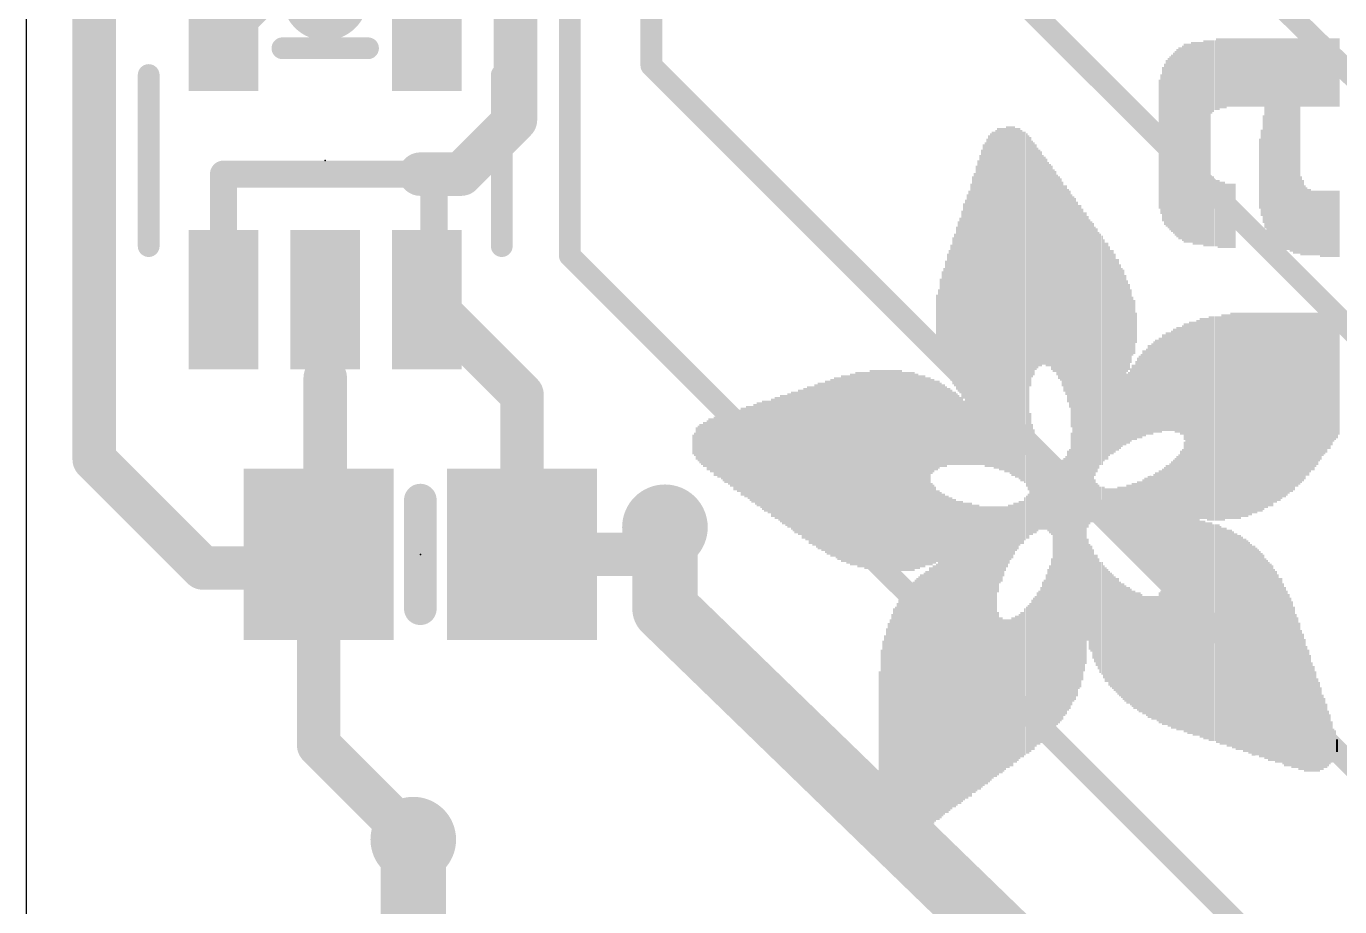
# Model space of a CAD drawing. Extents: x 0 to 68.6, y 0 to 53.3.
# Drawn here: x 0 to 12.28, y 8.64 to 16.88 of the extents above; entities that cross this region are included whole.
import ezdxf

# ---------------------------------------------------------------- set-up
doc = ezdxf.new("R2010")
doc.units = 0
for name, color, linetype in [('1', 12, 'CONTINUOUS'), ('16', 132, 'CONTINUOUS'), ('18', 110, 'CONTINUOUS'), ('20', 53, 'CONTINUOUS'), ('21', 40, 'CONTINUOUS'), ('23', 53, 'CONTINUOUS'), ('29', 253, 'CONTINUOUS')]:
    doc.layers.add(name, color=color, linetype=linetype)

# ---------------------------------------------------------------- blocks, each defined once
blk = doc.blocks.new('RECT')
blk.add_solid([(-0.5, -0.5), (0.5, -0.5), (-0.5, 0.5), (0.5, 0.5)])
blk = doc.blocks.new('ROUNDV')
at = {"const_width": 0.5}
blk.add_lwpolyline([(0, -0.25, 1), (0, 0.25, 1), (0, -0.25)], format="xyb", dxfattribs=at)

msp = doc.modelspace()

# ---------------------------------------------------------------- linework, layer by layer
at = {"layer": '1'}
for points, const_width in [([(5.842, 25.0883), (5.842, 16.51)], 0.2032), ([(5.08, 24.892), (5.08, 14.732)], 0.2032), ([(7.6633, 21.0387), (13.462, 15.367)], 0.2032), ([(4.572, 16.002), (4.572, 20.32)], 0.4064), ([(6.8147, 19.6013), (14.986, 11.43)], 0.2032), ([(0.635, 18.349), (0.635, 12.827)], 0.4064), ([(1.9351, 16.9211), (2.6035, 17.5895)], 0.4064), ([(1.844, 16.9211), (1.9351, 16.9211)], 0.4064), ([(5.842, 16.51), (14.986, 7.366)], 0.2032), ([(4.064, 15.494), (4.572, 16.002)], 0.4064), ([(1.844, 14.3209), (1.844, 15.494)], 0.254), ([(1.844, 15.494), (3.683, 15.494)], 0.254), ([(3.683, 15.494), (4.064, 15.494)], 0.4064), ([(3.683, 15.494), (3.81, 15.367)], 0.254), ([(3.81, 15.367), (3.81, 14.3869)], 0.254), ([(5.08, 14.732), (13.716, 6.096)], 0.2032), ([(3.744, 14.3209), (4.633, 13.4319)], 0.4064), ([(3.81, 14.3869), (3.744, 14.3209)], 0.254), ([(2.794, 13.589), (2.794, 14.3209)], 0.254), ([(2.794, 13.589), (2.794, 11.999)], 0.4064), ([(4.633, 13.4319), (4.633, 11.938)], 0.4064), ([(0.635, 12.827), (1.651, 11.811)], 0.4064), ([(5.842, 11.938), (5.969, 12.192)], 0.4064), ([(2.794, 11.999), (2.733, 11.938)], 0.4064), ([(2.606, 11.811), (2.733, 11.938)], 0.4064), ([(2.733, 11.938), (2.733, 10.155)], 0.4064), ([(4.633, 11.938), (5.842, 11.938)], 0.4064), ([(1.651, 11.811), (2.606, 11.811)], 0.4064), ([(2.733, 10.155), (3.617, 9.271)], 0.4064), ([(3.617, 9.271), (3.617, 7.08)], 0.254)]:
    msp.add_lwpolyline(points, dxfattribs=dict(at, const_width=const_width))
for points, const_width in [([(1.844, 17.0227, 1), (1.844, 16.8195)], 0.2032), ([(1.8633, 16.9929, 1), (2.0069, 16.8493)], 0.2032), ([(1.9351, 16.8195, 1), (1.9351, 17.0227)], 0.2032), ([(5.8779, 16.5459, 1), (5.8061, 16.4741)], 0.1016), ([(5.7912, 16.51, 1), (5.8928, 16.51)], 0.1016), ([(4.6438, 15.9302, 1), (4.5002, 16.0738)], 0.2032), ([(4.4704, 16.002, 1), (4.6736, 16.002)], 0.2032), ([(1.9075, 15.494, 1), (1.7805, 15.494)], 0.127), ([(1.844, 15.5575, 1), (1.844, 15.4305)], 0.127), ([(3.683, 15.5956, 1), (3.683, 15.3924)], 0.2032), ([(3.7279, 15.5389, 1), (3.6381, 15.4491)], 0.127), ([(3.683, 15.4305, 1), (3.683, 15.5575)], 0.127), ([(3.9922, 15.5658, 1), (4.1358, 15.4222)], 0.2032), ([(4.064, 15.3924, 1), (4.064, 15.5956)], 0.2032), ([(3.8735, 15.367, 1), (3.7465, 15.367)], 0.127), ([(3.7651, 15.3221, 1), (3.8549, 15.4119)], 0.127), ([(5.1159, 14.7679, 1), (5.0441, 14.6961)], 0.1016), ([(5.0292, 14.732, 1), (5.1308, 14.732)], 0.1016), ([(3.8158, 14.3927, 1), (3.6722, 14.2491)], 0.2032), ([(3.8549, 14.342, 1), (3.7651, 14.4318)], 0.127), ([(1.7805, 14.3209, 1), (1.9075, 14.3209)], 0.127), ([(2.8575, 14.3209, 1), (2.7305, 14.3209)], 0.127), ([(3.6991, 14.3658, 1), (3.7889, 14.276)], 0.127), ([(3.7465, 14.3869, 1), (3.8735, 14.3869)], 0.127), ([(2.8956, 13.589, 1), (2.6924, 13.589)], 0.2032), ([(2.7305, 13.589, 1), (2.8575, 13.589)], 0.127), ([(4.7346, 13.4319, 1), (4.5314, 13.4319)], 0.2032), ([(4.5612, 13.3601, 1), (4.7048, 13.5037)], 0.2032), ([(0.7068, 12.8988, 1), (0.5632, 12.7552)], 0.2032), ([(0.5334, 12.827, 1), (0.7366, 12.827)], 0.2032), ([(6.0599, 12.1466, 1), (5.8781, 12.2374)], 0.2032), ([(2.8658, 11.9272, 1), (2.7222, 12.0708)], 0.2032), ([(2.8346, 11.938, 1), (2.6314, 11.938)], 0.2032), ([(2.6612, 12.0098, 1), (2.8048, 11.8662)], 0.2032), ([(2.8048, 11.8662, 1), (2.6612, 12.0098)], 0.2032), ([(2.6924, 11.999, 1), (2.8956, 11.999)], 0.2032), ([(4.633, 12.0396, 1), (4.633, 11.8364)], 0.2032), ([(4.5314, 11.938, 1), (4.7346, 11.938)], 0.2032), ([(5.7511, 11.9834, 1), (5.9329, 11.8926)], 0.2032), ([(5.842, 11.8364, 1), (5.842, 12.0396)], 0.2032), ([(1.651, 11.9126, 1), (1.651, 11.7094)], 0.2032), ([(1.5792, 11.7392, 1), (1.7228, 11.8828)], 0.2032), ([(2.5342, 11.8828, 1), (2.6778, 11.7392)], 0.2032), ([(2.606, 11.7094, 1), (2.606, 11.9126)], 0.2032), ([(2.8048, 10.2268, 1), (2.6612, 10.0832)], 0.2032), ([(2.6314, 10.155, 1), (2.8346, 10.155)], 0.2032), ([(3.5452, 9.1992, 1), (3.6888, 9.3428)], 0.2032), ([(3.6805, 9.271, 1), (3.5535, 9.271)], 0.127)]:
    msp.add_lwpolyline(points, format="xyb", dxfattribs=dict(at, const_width=const_width))
at = {"layer": '16', "const_width": 0.6096}
for points in [[(5.969, 11.43), (5.969, 12.192)], [(10.287, 7.239), (5.969, 11.43)], [(3.617, 7.686), (3.617, 9.271)]]:
    msp.add_lwpolyline(points, dxfattribs=at)
at = {"layer": '16', "const_width": 0.3048}
for points in [[(6.1214, 12.192, 1), (5.8166, 12.192)], [(6.0751, 11.5394, 1), (5.8629, 11.3206)], [(5.8166, 11.43, 1), (6.1214, 11.43)], [(3.7694, 9.271, 1), (3.4646, 9.271)]]:
    msp.add_lwpolyline(points, format="xyb", dxfattribs=at)
at = {"layer": '20'}
msp.add_line((0, 53.34), (0, 0), dxfattribs=at)
at = {"layer": '21'}
for points, const_width in [([(2.394, 16.671), (3.194, 16.671)], 0.2032), ([(1.144, 16.421), (1.144, 14.821)], 0.2032), ([(4.444, 16.421), (4.444, 14.821)], 0.2032), ([(3.683, 11.43), (3.683, 12.446)], 0.3048)]:
    msp.add_lwpolyline(points, dxfattribs=dict(at, const_width=const_width))
for points, const_width in [([(2.394, 16.7218, 1), (2.394, 16.6202)], 0.1016), ([(3.194, 16.6202, 1), (3.194, 16.7218)], 0.1016), ([(1.1948, 16.421, 1), (1.0932, 16.421)], 0.1016), ([(4.4948, 16.421, 1), (4.3932, 16.421)], 0.1016), ([(1.0932, 14.821, 1), (1.1948, 14.821)], 0.1016), ([(4.3932, 14.821, 1), (4.4948, 14.821)], 0.1016), ([(3.7592, 12.446, 1), (3.6068, 12.446)], 0.1524), ([(3.6068, 11.43, 1), (3.7592, 11.43)], 0.1524)]:
    msp.add_lwpolyline(points, format="xyb", dxfattribs=dict(at, const_width=const_width))
at = {"layer": '23'}
for p in [(2.794, 15.621), (3.683, 11.938)]:
    msp.add_point(p, dxfattribs=at)

# ---------------------------------------------------------------- block references
at = {"layer": '1', "xscale": 0.55, "yscale": 1.2}
for p in [(1.844, 16.9211), (3.744, 16.9211), (1.844, 14.3209), (2.794, 14.3209), (3.744, 14.3209)]:
    msp.add_blockref('RECT', p, dxfattribs=at)
at = {"layer": '1', "xscale": 1.3, "yscale": 1.5, "rotation": 180}
for p in [(2.733, 11.938), (4.633, 11.938)]:
    msp.add_blockref('RECT', p, dxfattribs=at)
at = {"layer": '18', "xscale": 0.8001, "yscale": 0.8001}
for p in [(2.794, 17.145), (2.794, 17.145), (5.969, 12.192), (5.969, 12.192), (3.617, 9.271), (3.617, 9.271)]:
    msp.add_blockref('ROUNDV', p, dxfattribs=at)
at = {"layer": '21', "rotation": 90}
for p, xscale, yscale in [((10.8087, 15.7826), 1.8273, 0.0168), ((10.8255, 15.7825), 1.8608, 0.0168), ((10.8422, 15.7825), 1.8608, 0.0167), ((10.859, 15.7825), 1.8608, 0.0168), ((10.8758, 15.7825), 1.8608, 0.0168), ((10.8925, 15.7909), 1.8776, 0.0167), ((10.9093, 15.7826), 1.8943, 0.0168), ((10.9261, 15.7826), 1.8943, 0.0167), ((10.9428, 15.7826), 1.8943, 0.0168), ((10.9596, 15.7826), 1.8943, 0.0168), ((10.9764, 15.7826), 1.8943, 0.0167), ((10.9931, 15.7826), 1.8943, 0.0168), ((11.0099, 15.7826), 1.9279, 0.0168), ((11.0267, 15.7826), 1.9279, 0.0167), ((11.0434, 15.7826), 1.9279, 0.0168), ((11.0602, 15.7826), 1.9279, 0.0168), ((11.077, 16.4029), 0.6873, 0.0167), ((11.0937, 16.4112), 0.6706, 0.0168), ((11.1105, 16.4196), 0.6538, 0.0167), ((11.1272, 16.4279), 0.6705, 0.0168), ((11.144, 16.4279), 0.6705, 0.0168), ((11.1608, 16.4363), 0.6538, 0.0167), ((11.1775, 16.4363), 0.6538, 0.0168), ((11.1943, 16.4363), 0.6538, 0.0168), ((11.2111, 16.4363), 0.6538, 0.0167), ((11.2278, 16.4447), 0.637, 0.0168), ((11.2446, 16.4447), 0.637, 0.0168), ((11.2614, 16.4447), 0.637, 0.0167), ((11.2781, 16.4447), 0.637, 0.0168), ((11.2949, 16.4447), 0.637, 0.0168), ((11.3117, 16.4447), 0.637, 0.0167), ((11.3284, 16.4447), 0.637, 0.0168), ((11.3452, 16.4447), 0.637, 0.0167), ((11.3619, 16.4447), 0.637, 0.0168), ((11.3787, 16.4447), 0.637, 0.0168), ((11.3955, 16.4447), 0.637, 0.0167), ((11.4122, 16.4447), 0.637, 0.0168), ((11.429, 16.4447), 0.637, 0.0168), ((11.4458, 16.4447), 0.637, 0.0167), ((11.4625, 16.4447), 0.637, 0.0168), ((11.4793, 16.4447), 0.637, 0.0168), ((11.4961, 16.4447), 0.637, 0.0167), ((11.5128, 16.4447), 0.637, 0.0168), ((11.5296, 16.4447), 0.637, 0.0167), ((11.5463, 16.4447), 0.637, 0.0168), ((11.5631, 16.4447), 0.637, 0.0168), ((11.5799, 15.8748), 1.7769, 0.0167), ((11.5966, 15.858), 1.8105, 0.0168), ((11.6134, 15.8412), 1.844, 0.0168), ((11.6302, 15.8328), 1.8608, 0.0167), ((11.6469, 15.8245), 1.8775, 0.0168), ((11.6637, 15.8077), 1.9111, 0.0168), ((11.6805, 15.8077), 1.9111, 0.0167), ((11.6972, 15.7993), 1.9278, 0.0168), ((11.714, 15.7909), 1.9446, 0.0168), ((11.7308, 15.7826), 1.9613, 0.0167), ((11.7475, 15.7826), 1.9613, 0.0168), ((11.7643, 15.7742), 1.9781, 0.0167), ((11.781, 15.7742), 1.9781, 0.0168), ((11.7978, 15.7742), 1.9781, 0.0168), ((11.8146, 15.7658), 1.9949, 0.0167), ((11.8313, 15.7658), 1.9949, 0.0168), ((11.8481, 15.7574), 2.0116, 0.0168), ((11.8649, 15.7574), 2.0116, 0.0167), ((11.8816, 15.7574), 2.0116, 0.0168), ((11.8984, 15.7574), 2.0116, 0.0168), ((11.9152, 16.4447), 0.637, 0.0167), ((11.9319, 16.4447), 0.637, 0.0168), ((11.9487, 16.4447), 0.637, 0.0167), ((11.9654, 16.4447), 0.637, 0.0168), ((11.9822, 16.4447), 0.637, 0.0168), ((11.999, 16.4447), 0.637, 0.0167), ((12.0157, 16.4447), 0.637, 0.0168), ((12.0325, 16.4447), 0.637, 0.0168), ((12.0493, 16.4447), 0.637, 0.0167), ((12.066, 16.4447), 0.637, 0.0168), ((12.0828, 16.4447), 0.637, 0.0168), ((12.0996, 16.4447), 0.637, 0.0167), ((12.1163, 16.4447), 0.637, 0.0168), ((12.1331, 16.4447), 0.637, 0.0168), ((12.1499, 16.4447), 0.637, 0.0167), ((12.1666, 16.4447), 0.637, 0.0168), ((12.1834, 16.4447), 0.637, 0.0167), ((12.2001, 16.4447), 0.637, 0.0168), ((12.2169, 16.4447), 0.637, 0.0168), ((12.2337, 16.4447), 0.637, 0.0167), ((12.2504, 16.4447), 0.637, 0.0168), ((12.2672, 16.4447), 0.637, 0.0168), ((10.6746, 15.7826), 1.5925, 0.0168), ((10.6913, 15.7826), 1.6261, 0.0167), ((10.7081, 15.7826), 1.6597, 0.0168), ((10.7249, 15.7826), 1.6931, 0.0168), ((10.7416, 15.7826), 1.7267, 0.0167), ((10.7584, 15.7826), 1.7603, 0.0168), ((10.7752, 15.7826), 1.7937, 0.0168), ((10.7919, 15.7826), 1.7937, 0.0167), ((10.6243, 15.7742), 1.4417, 0.0168), ((10.6411, 15.7742), 1.5087, 0.0168), ((10.6578, 15.7826), 1.5591, 0.0167), ((10.5908, 15.7742), 1.207, 0.0168), ((10.6075, 15.7742), 1.3076, 0.0167), ((11.5631, 15.5395), 1.0059, 0.0168), ((8.9982, 14.3073), 3.1014, 0.0168), ((9.015, 14.3157), 3.1181, 0.0167), ((9.0317, 14.3241), 3.1349, 0.0168), ((9.0485, 14.3157), 3.1516, 0.0168), ((9.0653, 14.3241), 3.1684, 0.0167), ((9.082, 14.3325), 3.1851, 0.0168), ((9.0988, 14.3241), 3.2019, 0.0168), ((9.1156, 14.3241), 3.2019, 0.0167), ((9.1323, 14.3241), 3.2019, 0.0168), ((9.1491, 14.3157), 3.2186, 0.0168), ((9.1659, 14.3241), 3.2354, 0.0167), ((9.1826, 14.3241), 3.2354, 0.0168), ((9.1994, 14.3157), 3.2522, 0.0168), ((9.2162, 14.3073), 3.269, 0.0167), ((9.2329, 14.3073), 3.269, 0.0168), ((9.2497, 14.2906), 3.2689, 0.0167), ((9.2664, 14.2906), 3.2689, 0.0168), ((9.2832, 14.2822), 3.2857, 0.0168), ((9.3, 14.2654), 3.2858, 0.0167), ((9.3167, 14.257), 3.269, 0.0168), ((9.3335, 14.2487), 3.2857, 0.0168), ((9.3503, 14.2235), 3.3025, 0.0167), ((9.367, 14.1984), 3.3193, 0.0168), ((9.3838, 14.6761), 2.3302, 0.0168), ((11.5463, 15.506), 0.8047, 0.0168), ((8.9312, 14.2487), 2.9505, 0.0167), ((8.9479, 14.2738), 3.0008, 0.0168), ((8.9647, 14.2738), 3.0343, 0.0168), ((8.9815, 14.2906), 3.0679, 0.0167), ((9.4006, 14.7012), 2.2129, 0.0167), ((9.4173, 14.7012), 2.1793, 0.0168), ((9.4341, 14.718), 2.1123, 0.0167), ((9.4508, 14.7096), 2.0619, 0.0168), ((9.4676, 14.7096), 2.0285, 0.0168), ((11.5296, 15.4976), 0.6538, 0.0167), ((8.8976, 14.1984), 2.8499, 0.0168), ((8.9144, 14.2235), 2.9002, 0.0168), ((9.4844, 14.7012), 2.0117, 0.0167), ((9.5011, 14.6929), 1.9614, 0.0168), ((9.5179, 14.6845), 1.9446, 0.0168), ((9.5347, 14.6677), 1.9447, 0.0167), ((9.5514, 14.6509), 1.9111, 0.0168), ((8.8473, 14.1229), 2.699, 0.0168), ((8.8641, 14.1397), 2.7325, 0.0168), ((8.8809, 14.1732), 2.7996, 0.0167), ((9.5682, 14.6426), 1.8944, 0.0168), ((9.585, 14.6174), 1.9111, 0.0167), ((9.6017, 14.5923), 1.8944, 0.0168), ((9.6185, 14.5839), 1.8776, 0.0168), ((9.6353, 14.5504), 1.8776, 0.0167), ((9.652, 14.5253), 1.8943, 0.0168), ((11.077, 15.1455), 0.6538, 0.0167), ((11.0937, 15.1455), 0.6538, 0.0168), ((11.9152, 15.1036), 0.7376, 0.0167), ((8.8306, 14.0894), 2.632, 0.0167), ((9.6688, 14.5084), 1.8943, 0.0167), ((9.6855, 14.4666), 1.9111, 0.0168), ((9.7023, 14.4247), 1.9279, 0.0168), ((9.7191, 14.4079), 1.9614, 0.0167), ((9.7358, 14.3576), 1.995, 0.0168), ((11.1105, 15.1288), 0.6203, 0.0167), ((11.1272, 15.1288), 0.6203, 0.0168), ((11.144, 15.1204), 0.637, 0.0168), ((11.1608, 15.112), 0.6202, 0.0167), ((11.1775, 15.112), 0.6202, 0.0168), ((11.1943, 15.112), 0.6202, 0.0168), ((11.2111, 15.1037), 0.6035, 0.0167), ((11.2278, 15.1037), 0.6035, 0.0168), ((11.2446, 15.1037), 0.6035, 0.0168), ((11.2614, 15.1037), 0.6035, 0.0167), ((11.2781, 15.1037), 0.6035, 0.0168), ((11.2949, 15.1037), 0.6035, 0.0168), ((11.9319, 15.0869), 0.7041, 0.0168), ((11.9487, 15.0617), 0.6538, 0.0167), ((11.9654, 15.0533), 0.637, 0.0168), ((11.9822, 15.045), 0.6203, 0.0168), ((11.999, 15.045), 0.6203, 0.0167), ((8.7803, 14.014), 2.4811, 0.0168), ((8.7971, 14.0391), 2.5314, 0.0167), ((8.8138, 14.0559), 2.5649, 0.0168), ((9.7526, 14.3241), 2.0284, 0.0168), ((9.7694, 14.2152), 2.1793, 0.0167), ((9.7861, 12.9243), 4.7274, 0.0168), ((9.8029, 12.9243), 4.6939, 0.0168), ((9.8197, 12.9243), 4.6268, 0.0167), ((12.0157, 15.0366), 0.6035, 0.0168), ((12.0325, 15.0366), 0.6035, 0.0168), ((12.0493, 15.0366), 0.6035, 0.0167), ((12.066, 15.0366), 0.6035, 0.0168), ((12.0828, 15.0366), 0.6035, 0.0168), ((12.0996, 15.0282), 0.6203, 0.0167), ((12.1163, 15.0282), 0.6203, 0.0168), ((12.1331, 15.0282), 0.6203, 0.0168), ((12.1499, 15.0282), 0.6203, 0.0167), ((12.1666, 15.0282), 0.6203, 0.0168), ((12.1834, 15.0282), 0.6203, 0.0167), ((12.2001, 15.0282), 0.6203, 0.0168), ((12.2169, 15.0282), 0.6203, 0.0168), ((12.2337, 15.0282), 0.6203, 0.0167), ((12.2504, 15.0282), 0.6203, 0.0168), ((12.2672, 15.0282), 0.6203, 0.0168), ((8.7468, 13.9637), 2.3805, 0.0167), ((8.7635, 14.3074), 1.8273, 0.0168), ((9.8364, 12.9411), 4.5263, 0.0168), ((9.8532, 12.9495), 4.5095, 0.0167), ((9.8699, 12.9662), 4.409, 0.0168), ((9.8867, 12.9913), 4.2916, 0.0168), ((9.9035, 13.0249), 4.2245, 0.0167), ((9.9202, 13.6452), 2.9169, 0.0168), ((8.6965, 14.2403), 1.5255, 0.0167), ((8.7132, 14.257), 1.5926, 0.0168), ((8.73, 14.2654), 1.6428, 0.0168), ((9.937, 13.6452), 2.8499, 0.0168), ((9.9538, 13.6452), 2.8163, 0.0167), ((9.9705, 13.6368), 2.7995, 0.0168), ((9.9873, 13.8379), 2.3302, 0.0168), ((10.0041, 13.8464), 2.2799, 0.0167), ((8.6629, 14.2151), 1.3746, 0.0168), ((8.6797, 14.2235), 1.425, 0.0168), ((10.0208, 13.8463), 2.2128, 0.0168), ((10.0376, 13.8547), 2.1626, 0.0168), ((10.0544, 13.8463), 2.1458, 0.0167), ((10.0711, 13.8463), 2.0788, 0.0168), ((8.6126, 14.1816), 1.14, 0.0168), ((8.6294, 14.19), 1.1903, 0.0168), ((8.6462, 14.1984), 1.2741, 0.0167), ((10.0879, 13.8379), 2.0284, 0.0167), ((10.1046, 13.8379), 2.0284, 0.0168), ((10.1214, 13.8379), 1.9614, 0.0168), ((10.1382, 13.8296), 1.9111, 0.0167), ((10.1549, 13.8296), 1.9111, 0.0168), ((10.1717, 13.8212), 1.8608, 0.0168), ((8.5791, 14.1564), 0.922, 0.0168), ((8.5959, 14.1648), 1.0394, 0.0167), ((10.1885, 13.8044), 1.7938, 0.0167), ((10.2052, 13.8044), 1.7938, 0.0168), ((10.222, 13.7877), 1.7267, 0.0168), ((10.2388, 13.7792), 1.6764, 0.0167), ((8.5456, 14.1397), 0.7544, 0.0168), ((8.5624, 14.1481), 0.8717, 0.0167), ((10.2555, 13.7793), 1.6429, 0.0168), ((10.2722, 13.7541), 1.5926, 0.0167), ((10.289, 14.0726), 0.855, 0.0168), ((8.5121, 14.1313), 0.4694, 0.0167), ((8.5288, 14.1313), 0.57, 0.0168), ((10.3058, 14.0643), 0.8047, 0.0168), ((10.3225, 14.0727), 0.6873, 0.0167), ((10.3393, 14.0726), 0.5532, 0.0168), ((10.3561, 14.0643), 0.5029, 0.0168), ((10.3728, 14.0559), 0.2849, 0.0167), ((10.9428, 12.1867), 3.8893, 0.0168), ((10.9596, 12.1867), 3.8893, 0.0168), ((10.9764, 13.2093), 1.8776, 0.0167), ((10.9931, 13.2093), 1.8776, 0.0168), ((11.0099, 13.2093), 1.8776, 0.0168), ((11.0267, 13.2093), 1.8776, 0.0167), ((11.0434, 13.2009), 1.8944, 0.0168), ((11.0602, 13.2093), 1.9111, 0.0168), ((11.077, 13.2093), 1.9111, 0.0167), ((11.0937, 13.2093), 1.9111, 0.0168), ((11.1105, 13.2093), 1.9111, 0.0167), ((11.1272, 13.2093), 1.9111, 0.0168), ((11.144, 13.2093), 1.9111, 0.0168), ((11.1608, 13.2093), 1.9111, 0.0167), ((11.1775, 13.2177), 1.9279, 0.0168), ((11.1943, 13.2177), 1.9279, 0.0168), ((11.2111, 13.2261), 1.9111, 0.0167), ((11.2278, 13.2261), 1.9111, 0.0168), ((11.2446, 13.2261), 1.9111, 0.0168), ((11.2614, 13.2344), 1.9278, 0.0167), ((11.2781, 13.2344), 1.9278, 0.0168), ((11.2949, 13.2344), 1.9278, 0.0168), ((11.3117, 13.2344), 1.9278, 0.0167), ((11.3284, 13.2344), 1.9278, 0.0168), ((11.3452, 13.2344), 1.9278, 0.0167), ((11.3619, 13.2428), 1.911, 0.0168), ((11.3787, 13.2428), 1.911, 0.0168), ((11.3955, 13.2428), 1.911, 0.0167), ((11.4122, 13.2428), 1.911, 0.0168), ((11.429, 13.2512), 1.8943, 0.0168), ((11.4458, 13.2512), 1.8943, 0.0167), ((11.4625, 13.2596), 1.8775, 0.0168), ((11.4793, 13.2596), 1.8775, 0.0168), ((11.4961, 13.2596), 1.8775, 0.0167), ((11.5128, 13.2679), 1.8608, 0.0168), ((11.5296, 13.2679), 1.8608, 0.0167), ((11.5463, 13.2679), 1.8608, 0.0168), ((11.5631, 13.2763), 1.844, 0.0168), ((11.5799, 13.2847), 1.8272, 0.0167), ((11.5966, 13.2847), 1.8272, 0.0168), ((11.6134, 13.2931), 1.8105, 0.0168), ((11.6302, 13.2931), 1.8105, 0.0167), ((11.6469, 13.2931), 1.8105, 0.0168), ((11.6637, 13.3099), 1.7769, 0.0168), ((11.6805, 13.3099), 1.7769, 0.0167), ((11.6972, 13.3182), 1.7602, 0.0168), ((11.714, 13.3182), 1.7602, 0.0168), ((11.7308, 13.3266), 1.7434, 0.0167), ((11.7475, 13.335), 1.7266, 0.0168), ((11.7643, 13.335), 1.7266, 0.0167), ((11.781, 13.3434), 1.7099, 0.0168), ((11.7978, 13.3518), 1.6931, 0.0168), ((11.8146, 13.3601), 1.6764, 0.0167), ((11.8313, 13.3601), 1.6764, 0.0168), ((11.8481, 13.3685), 1.6596, 0.0168), ((11.8649, 13.3853), 1.6261, 0.0167), ((11.8816, 13.3853), 1.6261, 0.0168), ((11.8984, 13.3937), 1.6093, 0.0168), ((11.9152, 13.4021), 1.5925, 0.0167), ((11.9319, 13.4104), 1.5758, 0.0168), ((11.9487, 13.4188), 1.559, 0.0167), ((11.9654, 13.4356), 1.5255, 0.0168), ((11.9822, 13.4356), 1.5255, 0.0168), ((11.999, 13.4524), 1.4919, 0.0167), ((12.0157, 13.4607), 1.4752, 0.0168), ((12.0325, 13.4607), 1.4752, 0.0168), ((12.0493, 13.4775), 1.4417, 0.0167), ((12.066, 13.4859), 1.4249, 0.0168), ((12.0828, 13.5026), 1.3914, 0.0168), ((12.0996, 13.511), 1.3746, 0.0167), ((12.1163, 13.5278), 1.3411, 0.0168), ((12.1331, 13.5362), 1.3243, 0.0168), ((12.1499, 13.5446), 1.3075, 0.0167), ((12.1666, 13.5613), 1.274, 0.0168), ((12.1834, 13.5613), 1.274, 0.0167), ((12.2001, 13.5781), 1.2405, 0.0168), ((12.2169, 13.5948), 1.207, 0.0168), ((12.2337, 13.6032), 1.1902, 0.0167), ((12.2504, 13.6116), 1.1734, 0.0168), ((12.2672, 13.6284), 1.1399, 0.0168), ((10.6243, 13.5446), 0.9053, 0.0168), ((10.6411, 13.5446), 0.9053, 0.0168), ((10.6578, 13.5529), 0.922, 0.0167), ((10.6746, 13.5529), 0.922, 0.0168), ((10.6913, 13.5529), 0.922, 0.0167), ((10.7081, 13.5613), 0.9388, 0.0168), ((10.7249, 13.5697), 0.9556, 0.0168), ((10.7416, 13.5614), 0.9723, 0.0167), ((10.7584, 13.5697), 0.989, 0.0168), ((10.7752, 13.5697), 0.989, 0.0168), ((10.7919, 13.5613), 1.0058, 0.0167), ((10.8087, 13.5697), 1.0226, 0.0168), ((10.8255, 13.553), 1.0897, 0.0168), ((10.8422, 12.1867), 3.8222, 0.0167), ((10.859, 12.1783), 3.839, 0.0168), ((10.8758, 12.1867), 3.8557, 0.0168), ((10.8925, 12.1867), 3.8557, 0.0167), ((10.9093, 12.1783), 3.8725, 0.0168), ((10.9261, 12.1783), 3.8725, 0.0167), ((10.4902, 13.4775), 0.8382, 0.0168), ((10.5069, 13.4775), 0.8382, 0.0167), ((10.5237, 13.4859), 0.855, 0.0168), ((10.5405, 13.5027), 0.8549, 0.0168), ((10.5572, 13.5111), 0.8717, 0.0167), ((10.574, 13.5111), 0.8717, 0.0168), ((10.5908, 13.5195), 0.8885, 0.0168), ((10.6075, 13.5195), 0.8885, 0.0167), ((10.3896, 13.4021), 0.7543, 0.0168), ((10.4064, 13.4105), 0.7711, 0.0168), ((10.4231, 13.4189), 0.7879, 0.0167), ((10.4399, 13.444), 0.8047, 0.0168), ((10.4567, 13.444), 0.8047, 0.0168), ((10.4734, 13.4608), 0.8047, 0.0167), ((7.7074, 12.7315), 1.7938, 0.0168), ((7.7242, 12.7315), 1.7938, 0.0167), ((7.7409, 12.7315), 1.7938, 0.0168), ((7.7576, 12.7399), 1.8105, 0.0167), ((7.7744, 12.7315), 1.8272, 0.0168), ((7.7912, 12.7315), 1.8272, 0.0168), ((7.8079, 12.7315), 1.8272, 0.0167), ((7.8247, 12.7315), 1.8272, 0.0168), ((7.8415, 12.7231), 1.844, 0.0168), ((7.8582, 12.7231), 1.844, 0.0167), ((7.875, 12.7231), 1.844, 0.0168), ((7.8918, 12.7231), 1.8776, 0.0168), ((7.9085, 12.7231), 1.8776, 0.0167), ((7.9253, 12.7231), 1.8776, 0.0168), ((7.9421, 12.7231), 1.8776, 0.0168), ((7.9588, 12.7231), 1.8776, 0.0167), ((7.9756, 12.7231), 1.8776, 0.0168), ((7.9924, 12.7231), 1.8776, 0.0167), ((8.0091, 12.7231), 1.8776, 0.0168), ((8.0259, 12.7231), 1.8776, 0.0168), ((8.0427, 12.7231), 1.8776, 0.0167), ((8.0594, 12.7148), 1.8943, 0.0168), ((8.0762, 12.7148), 1.8943, 0.0168), ((8.093, 12.7148), 1.8943, 0.0167), ((8.1097, 12.7148), 1.8943, 0.0168), ((8.1265, 12.7148), 1.8943, 0.0168), ((8.1433, 12.7148), 1.8943, 0.0167), ((8.16, 12.7231), 1.8776, 0.0168), ((8.1768, 12.7231), 1.8776, 0.0167), ((8.1935, 12.7147), 1.8608, 0.0168), ((8.2103, 12.7147), 1.8608, 0.0168), ((8.2271, 12.7147), 1.8608, 0.0167), ((8.2438, 12.7147), 1.8608, 0.0168), ((8.2606, 12.7147), 1.8608, 0.0168), ((8.2774, 12.7147), 1.8608, 0.0167), ((8.2941, 12.7147), 1.8608, 0.0168), ((8.3109, 12.7148), 1.8273, 0.0168), ((8.3277, 12.7148), 1.8273, 0.0167), ((10.289, 13.3015), 0.6538, 0.0168), ((10.3058, 13.3099), 0.6705, 0.0168), ((10.3225, 13.335), 0.6874, 0.0167), ((10.3393, 13.3602), 0.7041, 0.0168), ((10.3561, 13.3602), 0.7041, 0.0168), ((10.3728, 13.3769), 0.7376, 0.0167), ((7.3051, 12.7902), 1.4417, 0.0167), ((7.3218, 12.7734), 1.4752, 0.0168), ((7.3386, 12.7734), 1.4752, 0.0167), ((7.3553, 12.765), 1.492, 0.0168), ((7.3721, 12.7734), 1.5088, 0.0168), ((7.3889, 12.7651), 1.5255, 0.0167), ((7.4056, 12.7651), 1.5591, 0.0168), ((7.4224, 12.7651), 1.5591, 0.0168), ((7.4392, 12.7567), 1.5759, 0.0167), ((7.4559, 12.7567), 1.5759, 0.0168), ((7.4727, 12.7567), 1.6093, 0.0168), ((7.4895, 12.7483), 1.6261, 0.0167), ((7.5062, 12.7483), 1.6261, 0.0168), ((7.523, 12.7483), 1.6597, 0.0168), ((7.5398, 12.7483), 1.6597, 0.0167), ((7.5565, 12.7566), 1.6764, 0.0168), ((7.5733, 12.7483), 1.6931, 0.0167), ((7.59, 12.7399), 1.7099, 0.0168), ((7.6068, 12.7399), 1.7099, 0.0168), ((7.6236, 12.7399), 1.7434, 0.0167), ((7.6403, 12.7399), 1.7434, 0.0168), ((7.6571, 12.7399), 1.7434, 0.0168), ((7.6739, 12.7315), 1.7602, 0.0167), ((7.6906, 12.7315), 1.7602, 0.0168), ((8.3444, 12.7064), 1.8105, 0.0168), ((8.3612, 12.7148), 1.7937, 0.0168), ((8.378, 12.7148), 1.7937, 0.0167), ((8.3947, 12.7148), 1.7937, 0.0168), ((8.4115, 12.7147), 1.7602, 0.0167), ((8.4282, 12.7147), 1.7602, 0.0168), ((8.445, 12.7147), 1.7602, 0.0168), ((8.4618, 13.1339), 0.8885, 0.0167), ((8.4785, 13.1423), 0.8717, 0.0168), ((8.4953, 13.1422), 0.8382, 0.0168), ((8.5121, 13.1422), 0.8382, 0.0167), ((8.5288, 13.1506), 0.8214, 0.0168), ((8.5456, 13.1506), 0.788, 0.0168), ((8.5624, 13.1422), 0.7712, 0.0167), ((8.5791, 13.1422), 0.7712, 0.0168), ((8.5959, 13.1338), 0.7544, 0.0167), ((6.9698, 12.8405), 1.1064, 0.0167), ((6.9865, 12.8405), 1.1064, 0.0168), ((7.0033, 12.8405), 1.1399, 0.0168), ((7.0201, 12.8405), 1.1399, 0.0167), ((7.0368, 12.8321), 1.1567, 0.0168), ((7.0536, 12.8321), 1.1902, 0.0168), ((7.0704, 12.8237), 1.207, 0.0167), ((7.0871, 12.8237), 1.207, 0.0168), ((7.1039, 12.8153), 1.2238, 0.0168), ((7.1207, 12.8154), 1.2573, 0.0167), ((7.1374, 12.8154), 1.2573, 0.0168), ((7.1542, 12.8153), 1.2908, 0.0167), ((7.1709, 12.8069), 1.3076, 0.0168), ((7.1877, 12.7986), 1.3243, 0.0168), ((7.2045, 12.7986), 1.3243, 0.0167), ((7.2212, 12.7986), 1.3579, 0.0168), ((7.238, 12.7986), 1.3579, 0.0168), ((7.2548, 12.7818), 1.3914, 0.0167), ((7.2715, 12.7902), 1.4082, 0.0168), ((7.2883, 12.7818), 1.425, 0.0168), ((8.6126, 13.1339), 0.7209, 0.0168), ((8.6294, 13.1339), 0.7209, 0.0168), ((8.6462, 13.1255), 0.7041, 0.0167), ((8.6629, 13.1171), 0.6873, 0.0168), ((8.6797, 13.1171), 0.6873, 0.0168), ((8.6965, 13.1087), 0.6706, 0.0167), ((8.7132, 13.1003), 0.6538, 0.0168), ((8.73, 13.0919), 0.637, 0.0168), ((6.5171, 12.9411), 0.6371, 0.0168), ((6.5339, 12.9327), 0.6538, 0.0168), ((6.5507, 12.9327), 0.6538, 0.0167), ((6.5674, 12.9243), 0.6706, 0.0168), ((6.5842, 12.9243), 0.7041, 0.0168), ((6.601, 12.9243), 0.7041, 0.0167), ((6.6177, 12.9075), 0.7376, 0.0168), ((6.6345, 12.9159), 0.7544, 0.0168), ((6.6513, 12.9075), 0.7712, 0.0167), ((6.668, 12.9075), 0.7712, 0.0168), ((6.6848, 12.8992), 0.8215, 0.0168), ((6.7016, 12.8992), 0.8215, 0.0167), ((6.7183, 12.8908), 0.8382, 0.0168), ((6.7351, 12.8992), 0.8549, 0.0167), ((6.7518, 12.8908), 0.8717, 0.0168), ((6.7686, 12.8824), 0.8885, 0.0168), ((6.7854, 12.874), 0.9052, 0.0167), ((6.8021, 12.8824), 0.922, 0.0168), ((6.8189, 12.874), 0.9388, 0.0168), ((6.8357, 12.874), 0.9723, 0.0167), ((6.8524, 12.874), 0.9723, 0.0168), ((6.8692, 12.8656), 0.989, 0.0168), ((6.886, 12.8656), 1.0226, 0.0167), ((6.9027, 12.8572), 1.0394, 0.0168), ((6.9195, 12.8572), 1.0394, 0.0167), ((6.9362, 12.8489), 1.0561, 0.0168), ((6.953, 12.8489), 1.0561, 0.0168), ((8.7635, 13.0752), 0.6035, 0.0168), ((9.3838, 12.6896), 1.14, 0.0168), ((6.2824, 12.9746), 0.3353, 0.0167), ((6.2992, 12.9746), 0.3688, 0.0168), ((6.3159, 12.9662), 0.3856, 0.0167), ((6.3327, 12.9662), 0.4191, 0.0168), ((6.3495, 12.9662), 0.4191, 0.0168), ((6.3662, 12.9578), 0.4694, 0.0167), ((6.383, 12.9662), 0.4862, 0.0168), ((6.3998, 12.9579), 0.5029, 0.0168), ((6.4165, 12.9579), 0.5029, 0.0167), ((6.4333, 12.9494), 0.5532, 0.0168), ((6.4501, 12.9494), 0.5532, 0.0168), ((6.4668, 12.9411), 0.5699, 0.0167), ((6.4836, 12.9495), 0.5867, 0.0168), ((6.5004, 12.9411), 0.6035, 0.0167), ((9.4006, 12.6393), 1.0394, 0.0167), ((6.2321, 12.9662), 0.1844, 0.0167), ((6.2489, 12.9662), 0.218, 0.0168), ((6.2657, 12.9746), 0.3018, 0.0168), ((9.4173, 12.6226), 0.9723, 0.0168), ((9.4341, 12.589), 0.9052, 0.0167), ((9.7694, 11.8011), 2.5482, 0.0167), ((9.4508, 12.5722), 0.8382, 0.0168), ((9.4676, 12.5723), 0.8047, 0.0168), ((9.4844, 12.5471), 0.7544, 0.0167), ((9.5011, 12.5304), 0.7209, 0.0168), ((9.7358, 11.6921), 2.4308, 0.0168), ((9.7526, 11.7089), 2.4308, 0.0168), ((10.7919, 11.5999), 2.6152, 0.0167), ((10.8087, 11.6083), 2.632, 0.0168), ((10.8255, 11.6334), 2.7157, 0.0168), ((9.5179, 12.522), 0.7041, 0.0168), ((9.5347, 12.5136), 0.6873, 0.0167), ((9.5514, 12.4884), 0.6706, 0.0168), ((9.5682, 12.4801), 0.6873, 0.0168), ((9.585, 12.4633), 0.6873, 0.0167), ((9.6017, 11.5496), 2.5146, 0.0168), ((9.6185, 11.558), 2.4978, 0.0168), ((9.6353, 11.5664), 2.4476, 0.0167), ((9.652, 11.5831), 2.4475, 0.0168), ((9.6688, 11.5915), 2.4307, 0.0167), ((9.6855, 11.6083), 2.4308, 0.0168), ((9.7023, 11.6334), 2.4141, 0.0168), ((9.7191, 11.6502), 2.414, 0.0167), ((10.6578, 11.558), 2.4308, 0.0167), ((10.6746, 11.5496), 2.4475, 0.0168), ((10.6913, 11.558), 2.4643, 0.0167), ((10.7081, 11.558), 2.4978, 0.0168), ((10.7249, 11.5664), 2.5146, 0.0168), ((10.7416, 11.5748), 2.5314, 0.0167), ((10.7584, 11.5747), 2.5649, 0.0168), ((10.7752, 11.5831), 2.5817, 0.0168), ((10.4567, 12.3124), 0.6874, 0.0168), ((10.4734, 12.2957), 0.7209, 0.0167), ((10.4902, 12.2956), 0.7544, 0.0168), ((10.5069, 12.2789), 0.7879, 0.0167), ((10.5237, 12.2705), 0.8046, 0.0168), ((10.5405, 12.2621), 0.855, 0.0168), ((10.5572, 12.2622), 0.8885, 0.0167), ((10.574, 12.2454), 0.9221, 0.0168), ((10.5908, 12.2286), 0.9891, 0.0168), ((10.6075, 12.2118), 1.0226, 0.0167), ((10.6243, 11.5412), 2.3973, 0.0168), ((10.6411, 11.5496), 2.414, 0.0168), ((8.4618, 12.2202), 0.7712, 0.0167), ((8.4785, 12.2202), 0.7376, 0.0168), ((8.4953, 12.2118), 0.7208, 0.0168), ((8.5121, 12.2035), 0.6705, 0.0167), ((8.5288, 10.9964), 3.0846, 0.0168), ((8.5456, 10.9964), 3.051, 0.0168), ((9.9873, 12.4382), 0.4023, 0.0168), ((10.0041, 12.4214), 0.3688, 0.0167), ((10.0208, 12.413), 0.352, 0.0168), ((10.0376, 12.4046), 0.3352, 0.0168), ((10.0544, 12.4046), 0.3352, 0.0167), ((10.0711, 12.4046), 0.3352, 0.0168), ((10.0879, 12.3963), 0.3185, 0.0167), ((10.1046, 12.3879), 0.3353, 0.0168), ((10.1214, 12.3879), 0.3353, 0.0168), ((10.1382, 12.3879), 0.3353, 0.0167), ((10.1549, 12.3795), 0.3521, 0.0168), ((10.1717, 12.3711), 0.3688, 0.0168), ((10.1885, 12.3711), 0.3688, 0.0167), ((10.2052, 12.3711), 0.4023, 0.0168), ((10.222, 12.3711), 0.4023, 0.0168), ((10.2388, 12.3627), 0.4191, 0.0167), ((10.2555, 12.3543), 0.4358, 0.0168), ((10.2722, 12.3543), 0.4358, 0.0167), ((10.289, 12.3543), 0.4694, 0.0168), ((10.3058, 12.3459), 0.4862, 0.0168), ((10.3225, 12.3376), 0.5029, 0.0167), ((10.3393, 12.3376), 0.5365, 0.0168), ((10.3561, 12.3376), 0.5365, 0.0168), ((10.3728, 12.3208), 0.57, 0.0167), ((10.3896, 12.3208), 0.6035, 0.0168), ((10.4064, 12.3208), 0.6035, 0.0168), ((10.4231, 12.304), 0.637, 0.0167), ((10.4399, 12.304), 0.6706, 0.0168), ((8.5624, 10.9965), 3.0175, 0.0167), ((8.5791, 11.0048), 3.0008, 0.0168), ((8.5959, 11.0048), 2.9672, 0.0167), ((8.6126, 11.0048), 2.9672, 0.0168), ((8.6294, 11.0049), 2.9337, 0.0168), ((8.6462, 11.0132), 2.917, 0.0167), ((8.6629, 11.0132), 2.8834, 0.0168), ((8.6797, 11.0132), 2.8834, 0.0168), ((8.6965, 11.0132), 2.8499, 0.0167), ((8.7132, 11.0216), 2.8331, 0.0168), ((8.73, 11.0216), 2.8331, 0.0168), ((8.7468, 11.03), 2.8163, 0.0167), ((8.7635, 11.03), 2.7829, 0.0168), ((8.7803, 11.0384), 2.7661, 0.0168), ((8.7971, 11.0384), 2.7661, 0.0167), ((8.8138, 11.0468), 2.7493, 0.0168), ((8.8306, 11.0468), 2.7493, 0.0167), ((8.8473, 11.0551), 2.699, 0.0168), ((8.8641, 11.0551), 2.699, 0.0168), ((8.8809, 11.0635), 2.6822, 0.0167), ((8.8976, 11.0719), 2.6655, 0.0168), ((9.1826, 12.128), 0.5532, 0.0168), ((9.1994, 12.1448), 0.5197, 0.0168), ((9.2162, 12.1532), 0.5029, 0.0167), ((9.2329, 12.1783), 0.4862, 0.0168), ((9.2497, 12.1951), 0.4527, 0.0167), ((9.2664, 12.2035), 0.4359, 0.0168), ((9.2832, 12.2286), 0.4191, 0.0168), ((9.3, 12.237), 0.4023, 0.0167), ((9.3167, 12.237), 0.4023, 0.0168), ((9.3335, 12.2705), 0.4024, 0.0168), ((9.3503, 12.2873), 0.4023, 0.0167), ((9.367, 12.2957), 0.4191, 0.0168), ((8.9144, 11.0635), 2.6487, 0.0168), ((8.9312, 11.0719), 2.6319, 0.0167), ((8.9479, 11.0803), 2.6151, 0.0168), ((8.9647, 11.0886), 2.5984, 0.0168), ((8.9815, 11.0886), 2.5984, 0.0167), ((8.9982, 11.097), 2.5816, 0.0168), ((9.015, 11.1054), 2.5649, 0.0167), ((9.0317, 11.1138), 2.5481, 0.0168), ((9.0485, 11.1222), 2.5313, 0.0168), ((9.0653, 11.1222), 2.5313, 0.0167), ((9.082, 11.9855), 0.8046, 0.0168), ((9.0988, 12.0274), 0.7208, 0.0168), ((9.1156, 12.0358), 0.7041, 0.0167), ((9.1323, 12.0609), 0.6538, 0.0168), ((9.1491, 12.0861), 0.6035, 0.0168), ((9.1659, 12.1029), 0.5699, 0.0167), ((10.9764, 11.2395), 2.0284, 0.0167), ((10.9931, 11.2395), 2.0284, 0.0168), ((11.0099, 11.2311), 2.0452, 0.0168), ((11.0267, 11.2228), 2.0285, 0.0167), ((11.0434, 11.2228), 2.0285, 0.0168), ((11.0602, 11.2144), 2.0452, 0.0168), ((11.077, 11.2144), 2.0452, 0.0167), ((11.0937, 11.206), 2.0284, 0.0168), ((11.1105, 11.206), 2.0284, 0.0167), ((11.1272, 11.1976), 2.0452, 0.0168), ((11.144, 11.1976), 2.0452, 0.0168), ((11.1608, 11.1808), 2.0452, 0.0167), ((11.1775, 11.1725), 2.0285, 0.0168), ((11.1943, 11.1725), 2.0285, 0.0168), ((11.2111, 11.1725), 2.0285, 0.0167), ((11.2278, 11.1557), 2.0284, 0.0168), ((11.2446, 11.1557), 2.0284, 0.0168), ((11.2614, 11.1557), 2.0284, 0.0167), ((11.2781, 11.1389), 2.0284, 0.0168), ((9.9202, 11.6083), 0.9556, 0.0168), ((9.937, 11.5412), 0.9891, 0.0168), ((11.2949, 11.1306), 2.0117, 0.0168), ((11.3117, 11.1222), 2.0285, 0.0167), ((11.3284, 11.1138), 2.0117, 0.0168), ((11.3452, 11.1138), 2.0117, 0.0167), ((11.3619, 11.1054), 1.9949, 0.0168), ((11.3787, 11.0887), 1.9949, 0.0168), ((11.3955, 11.0887), 1.9949, 0.0167), ((11.4122, 11.0803), 1.9781, 0.0168), ((11.429, 11.0635), 1.9782, 0.0168), ((11.4458, 11.0551), 1.9614, 0.0167), ((9.9538, 11.5245), 0.989, 0.0167), ((9.9705, 11.4742), 1.0226, 0.0168), ((9.9873, 11.4323), 1.0058, 0.0168), ((10.0041, 11.4155), 1.0394, 0.0167), ((11.4625, 11.0383), 1.9614, 0.0168), ((11.4793, 11.0383), 1.9614, 0.0168), ((11.4961, 11.03), 1.9447, 0.0167), ((11.5128, 11.0216), 1.9279, 0.0168), ((11.5296, 11.0048), 1.9278, 0.0167), ((11.5463, 10.9965), 1.9111, 0.0168), ((11.5631, 10.9881), 1.8943, 0.0168), ((8.445, 10.6109), 2.4141, 0.0168), ((8.4618, 10.6193), 2.3973, 0.0167), ((8.4785, 10.6276), 2.414, 0.0168), ((8.4953, 10.636), 2.3972, 0.0168), ((8.5121, 10.6528), 2.3973, 0.0167), ((9.5514, 11.0216), 1.5591, 0.0168), ((9.5682, 11.0467), 1.5758, 0.0168), ((9.585, 11.0887), 1.6261, 0.0167), ((10.0208, 11.382), 1.0394, 0.0168), ((10.0376, 11.3485), 1.0394, 0.0168), ((10.0544, 11.3401), 1.0562, 0.0167), ((10.0711, 11.3065), 1.0561, 0.0168), ((10.0879, 11.2815), 1.0729, 0.0167), ((10.1046, 11.2731), 1.0561, 0.0168), ((11.5799, 10.9629), 1.8776, 0.0167), ((11.5966, 10.9545), 1.8608, 0.0168), ((11.6134, 10.9378), 1.8609, 0.0168), ((11.6302, 10.9294), 1.8441, 0.0167), ((11.6469, 10.921), 1.8273, 0.0168), ((11.6637, 10.9042), 1.7938, 0.0168), ((8.2774, 10.4852), 2.3637, 0.0167), ((8.2941, 10.5019), 2.3637, 0.0168), ((8.3109, 10.5103), 2.3805, 0.0168), ((8.3277, 10.5187), 2.3973, 0.0167), ((8.3444, 10.5354), 2.3972, 0.0168), ((8.3612, 10.5522), 2.3972, 0.0168), ((8.378, 10.5522), 2.3972, 0.0167), ((8.3947, 10.569), 2.3973, 0.0168), ((8.4115, 10.5773), 2.414, 0.0167), ((8.4282, 10.5857), 2.3972, 0.0168), ((9.5011, 10.9378), 1.4919, 0.0168), ((9.5179, 10.9545), 1.492, 0.0168), ((9.5347, 10.9881), 1.5255, 0.0167), ((10.1214, 11.2478), 1.0729, 0.0168), ((10.1382, 11.2312), 1.0729, 0.0167), ((10.1549, 11.2144), 1.0729, 0.0168), ((10.1717, 11.1975), 1.0729, 0.0168), ((10.1885, 11.1809), 1.0729, 0.0167), ((10.2052, 11.1725), 1.0897, 0.0168), ((10.222, 11.1473), 1.0728, 0.0168), ((10.2388, 11.1306), 1.0729, 0.0167), ((10.2555, 11.1222), 1.0897, 0.0168), ((11.6805, 10.8875), 1.7937, 0.0167), ((11.6972, 10.8707), 1.7602, 0.0168), ((11.714, 10.854), 1.7267, 0.0168), ((11.7308, 10.854), 1.7267, 0.0167), ((11.7475, 10.8204), 1.6932, 0.0168), ((8.1935, 10.4265), 2.2463, 0.0168), ((8.2103, 10.4433), 2.2799, 0.0168), ((8.2271, 10.4516), 2.2966, 0.0167), ((8.2438, 10.4684), 2.3302, 0.0168), ((8.2606, 10.4768), 2.3469, 0.0168), ((9.4341, 10.8456), 1.4081, 0.0167), ((9.4508, 10.8707), 1.425, 0.0168), ((9.4676, 10.8791), 1.4417, 0.0168), ((9.4844, 10.9043), 1.4585, 0.0167), ((10.2722, 11.1054), 1.0896, 0.0167), ((10.289, 11.0887), 1.0897, 0.0168), ((10.3058, 11.0887), 1.0897, 0.0168), ((10.3225, 11.0719), 1.0897, 0.0167), ((10.3393, 11.0551), 1.0896, 0.0168), ((10.3561, 11.0467), 1.1064, 0.0168), ((10.3728, 11.0384), 1.0897, 0.0167), ((10.3896, 11.03), 1.1065, 0.0168), ((10.4064, 11.0216), 1.1232, 0.0168), ((10.4231, 11.0132), 1.1064, 0.0167), ((10.4399, 10.9964), 1.1064, 0.0168), ((10.4567, 10.9964), 1.1064, 0.0168), ((10.4734, 10.988), 1.1232, 0.0167), ((10.4902, 10.9797), 1.1399, 0.0168), ((10.5069, 10.9797), 1.1399, 0.0167), ((10.5237, 10.9713), 1.1567, 0.0168), ((10.5405, 10.9713), 1.1567, 0.0168), ((10.5572, 10.9713), 1.1567, 0.0167), ((10.574, 10.9629), 1.1734, 0.0168), ((10.5908, 10.9713), 1.2238, 0.0168), ((10.6075, 10.9797), 1.2405, 0.0167), ((11.7643, 10.7953), 1.6764, 0.0167), ((11.781, 10.7785), 1.6428, 0.0168), ((11.7978, 10.7618), 1.6093, 0.0168), ((8.1097, 10.3762), 2.1123, 0.0168), ((8.1265, 10.3846), 2.1291, 0.0168), ((8.1433, 10.393), 2.1793, 0.0167), ((8.16, 10.4097), 2.2128, 0.0168), ((8.1768, 10.4181), 2.2296, 0.0167), ((9.3335, 10.745), 1.3747, 0.0168), ((9.3503, 10.7618), 1.3747, 0.0167), ((9.367, 10.7701), 1.3914, 0.0168), ((9.3838, 10.7869), 1.3914, 0.0168), ((9.4006, 10.812), 1.4082, 0.0167), ((9.4173, 10.8204), 1.425, 0.0168), ((11.8146, 10.745), 1.5758, 0.0167), ((11.8313, 10.7198), 1.559, 0.0168), ((11.8481, 10.6947), 1.5088, 0.0168), ((8.0594, 10.3259), 1.9446, 0.0168), ((8.0762, 10.3427), 1.9781, 0.0168), ((8.093, 10.3594), 2.0452, 0.0167), ((9.082, 10.636), 1.5256, 0.0168), ((9.0988, 10.6193), 1.4585, 0.0168), ((9.1156, 10.6193), 1.4585, 0.0167), ((9.1323, 10.6193), 1.4249, 0.0168), ((9.1491, 10.6276), 1.4082, 0.0168), ((9.1659, 10.636), 1.3914, 0.0167), ((9.1826, 10.636), 1.3914, 0.0168), ((9.1994, 10.6444), 1.3746, 0.0168), ((9.2162, 10.6528), 1.3914, 0.0167), ((9.2329, 10.6696), 1.3579, 0.0168), ((9.2497, 10.6779), 1.3746, 0.0167), ((9.2664, 10.6863), 1.3579, 0.0168), ((9.2832, 10.7031), 1.3579, 0.0168), ((9.3, 10.7199), 1.3579, 0.0167), ((9.3167, 10.7199), 1.3579, 0.0168), ((11.8649, 10.6612), 1.4417, 0.0167), ((11.8816, 10.6444), 1.4082, 0.0168), ((11.8984, 10.6109), 1.3747, 0.0168), ((8.0259, 10.284), 1.7937, 0.0168), ((8.0427, 10.3091), 1.8776, 0.0167), ((11.9152, 10.5773), 1.3076, 0.0167), ((11.9319, 10.5606), 1.2741, 0.0168), ((8.0091, 10.2672), 1.7267, 0.0168), ((11.9487, 10.5271), 1.2405, 0.0167), ((11.9654, 10.4935), 1.1734, 0.0168), ((7.9924, 10.2421), 1.6093, 0.0167), ((11.9822, 10.4768), 1.1399, 0.0168), ((11.999, 10.4516), 1.0896, 0.0167), ((12.0157, 10.4181), 1.0226, 0.0168), ((7.9756, 10.1834), 1.3243, 0.0168), ((12.0325, 10.4013), 0.989, 0.0168), ((12.0493, 10.3762), 0.9387, 0.0167), ((12.066, 10.3427), 0.8717, 0.0168), ((12.0828, 10.3259), 0.8382, 0.0168), ((12.0996, 10.3091), 0.7712, 0.0167), ((12.1163, 10.2756), 0.7041, 0.0168), ((12.1331, 10.2672), 0.6538, 0.0168), ((12.1499, 10.2421), 0.6035, 0.0167), ((12.1666, 10.2169), 0.5196, 0.0168), ((12.1834, 10.2085), 0.4694, 0.0167), ((12.2001, 10.1834), 0.3856, 0.0168), ((12.2169, 10.1582), 0.3018, 0.0168), ((12.2337, 10.1666), 0.2514, 0.0167), ((12.2504, 10.1499), 0.1173, 0.0168)]:
    msp.add_blockref('RECT', p, dxfattribs=dict(at, xscale=xscale, yscale=yscale))
at = {"layer": '29', "xscale": 0.6516, "yscale": 1.3016}
for p in [(1.844, 16.9211), (3.744, 16.9211), (1.844, 14.3209), (2.794, 14.3209), (3.744, 14.3209)]:
    msp.add_blockref('RECT', p, dxfattribs=at)
at = {"layer": '29', "xscale": 1.4016, "yscale": 1.6016, "rotation": 180}
for p in [(2.733, 11.938), (4.633, 11.938)]:
    msp.add_blockref('RECT', p, dxfattribs=at)

doc.saveas('drawing.dxf')
